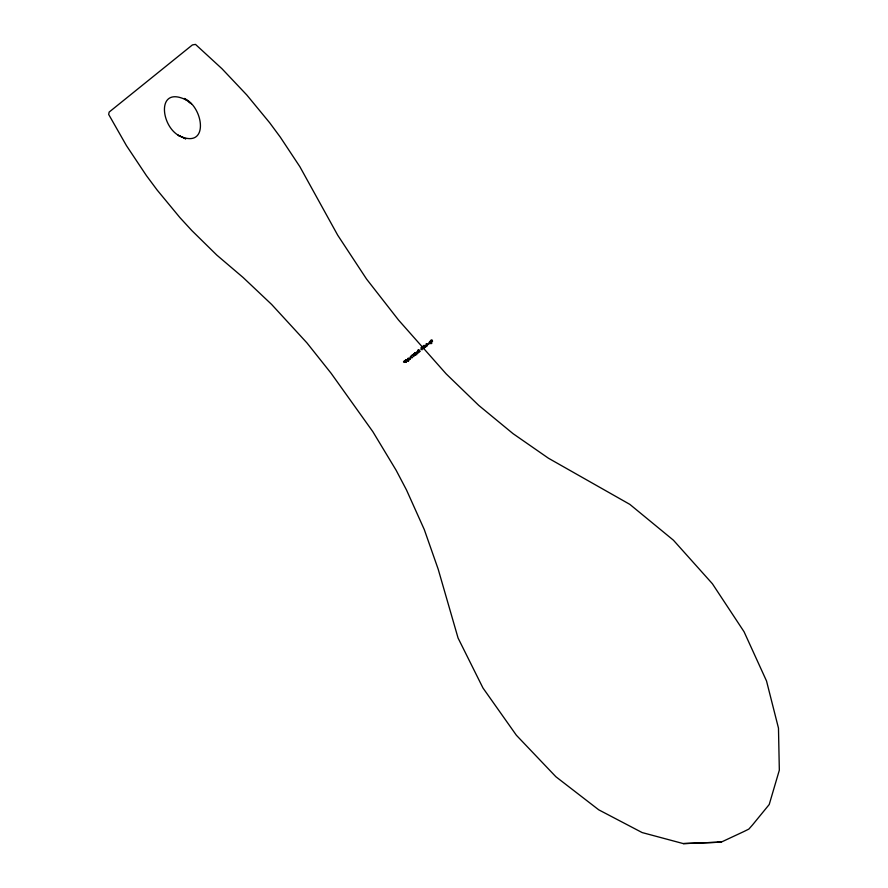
<?xml version="1.0" encoding="UTF-8"?>
<svg xmlns="http://www.w3.org/2000/svg" width="888" height="888" viewBox="0 0 888 888"><rect width="100%" height="100%" fill="white"/><g stroke="black" fill="none" stroke-linecap="round" stroke-linejoin="round"><path stroke-width="1.33" d="M431.657 340.925C432.856 344.422 433.011 337.362 430.369 340.737C434.532 342.246 429.315 341.114 431.612 340.837M418.148 350.305L418.126 351.548A1.521 1.51 0 0 0 418.692 351.892C422.677 349.783 417.449 353.813 417.615 350.671C419.247 347.486 420.89 353.357 418.292 350.194M405.927 359.973L405.228 360.395L405.983 359.94C411.288 364.002 406.882 358.397 405.894 359.873M717.326 842.301L721.189 842.135L743.911 831.534L748.862 829.081L752.469 824.996L769.219 804.517L779.331 770.174L778.476 728.127L766.522 680.985L744.066 631.768L712.376 583.727L673.437 540.215L629.836 504.373L548.418 458.208L513.02 433.633L478.799 405.439L446.165 373.881L398.49 319.991L366.533 279.032L337.729 235.231L299.878 166.711L280.308 137.152L269.663 122.755L246.786 94.972L221.989 68.742L195.493 44.4L192.396 44.933L109.157 112.077L108.669 114.419L126.451 145.632L146.409 175.602L157.121 190.01L179.887 217.56L191.875 230.614L216.883 255.167L243.057 277.445L271.628 304.44L306.948 342.901L331.113 373.282L372.827 431.646L396.181 470.351L406.504 489.998L424.298 529.603L438.195 569.219L458.064 638.017L482.95 687.956L516.372 735.242L555.888 776.745L598.767 809.845L642.157 832.567L683.305 843.6L721.189 842.135L683.305 843.6M183.305 137.673L185.781 138.872L178.122 135.242C209.524 151.016 204.162 106.982 184.193 98.446L191.464 103.829M186.536 100.144C155.655 84.404 160.473 127.883 180.664 136.463M189.177 102.153L190.332 102.997M410.5 358.574C408.08 357.908 406.937 357.82 409.124 360.139L408.724 359.54C412.765 359.662 408.702 355.466 411.555 356.121C414.263 360.706 409.39 353.468 410.578 358.552M428.715 344.2C426.451 343.434 424.997 343.556 427.328 345.765L426.928 345.166L428.715 344.2M416.894 353.513C416.039 355.111 418.159 354.834 415.051 353.99C416.05 352.647 416.627 355.478 416.261 353.069A1.443 1.443 0 0 0 415.406 352.68C412.831 354.556 416.25 351.137 416.894 353.513M421.278 347.441L421.756 347.852L421.278 347.441M429.981 341.58L430.502 342.79L428.926 342.402L430.769 343.678L431.79 343.401L429.814 342.724L430.869 342.868L430.68 341.569L429.981 341.58M421.367 349.184C423.731 351.171 419.669 347.585 421.367 349.184M426.251 346.253L424.808 345.943L426.251 346.253M424.908 347.474C424.198 348.163 422.333 345.954 424.908 347.474M411.799 355.355L413.464 354.967A1.543 1.543 0 0 1 413.986 355.5C413.053 358.974 414.496 353.801 411.799 355.355M426.573 346.22C425.43 348.596 420.568 343.545 426.573 346.22M423.709 348.529C422.577 349.106 419.547 345.188 423.709 348.529M406.127 362.16C405.383 358.641 400.599 363.458 406.127 362.16M415.673 354.9L414.674 355.455L415.673 354.9M418.514 352.658C416.949 353.524 414.84 350.471 418.514 352.658M413.73 353.679C411.821 354.778 417.493 356.066 413.73 353.679M409.235 358.996L408.669 359.451L408.058 358.53L409.235 358.996M427.439 344.622L426.873 345.077L426.273 344.156L427.439 344.622M423.299 346.498L422.488 346.475L423.299 346.498"/></g></svg>
